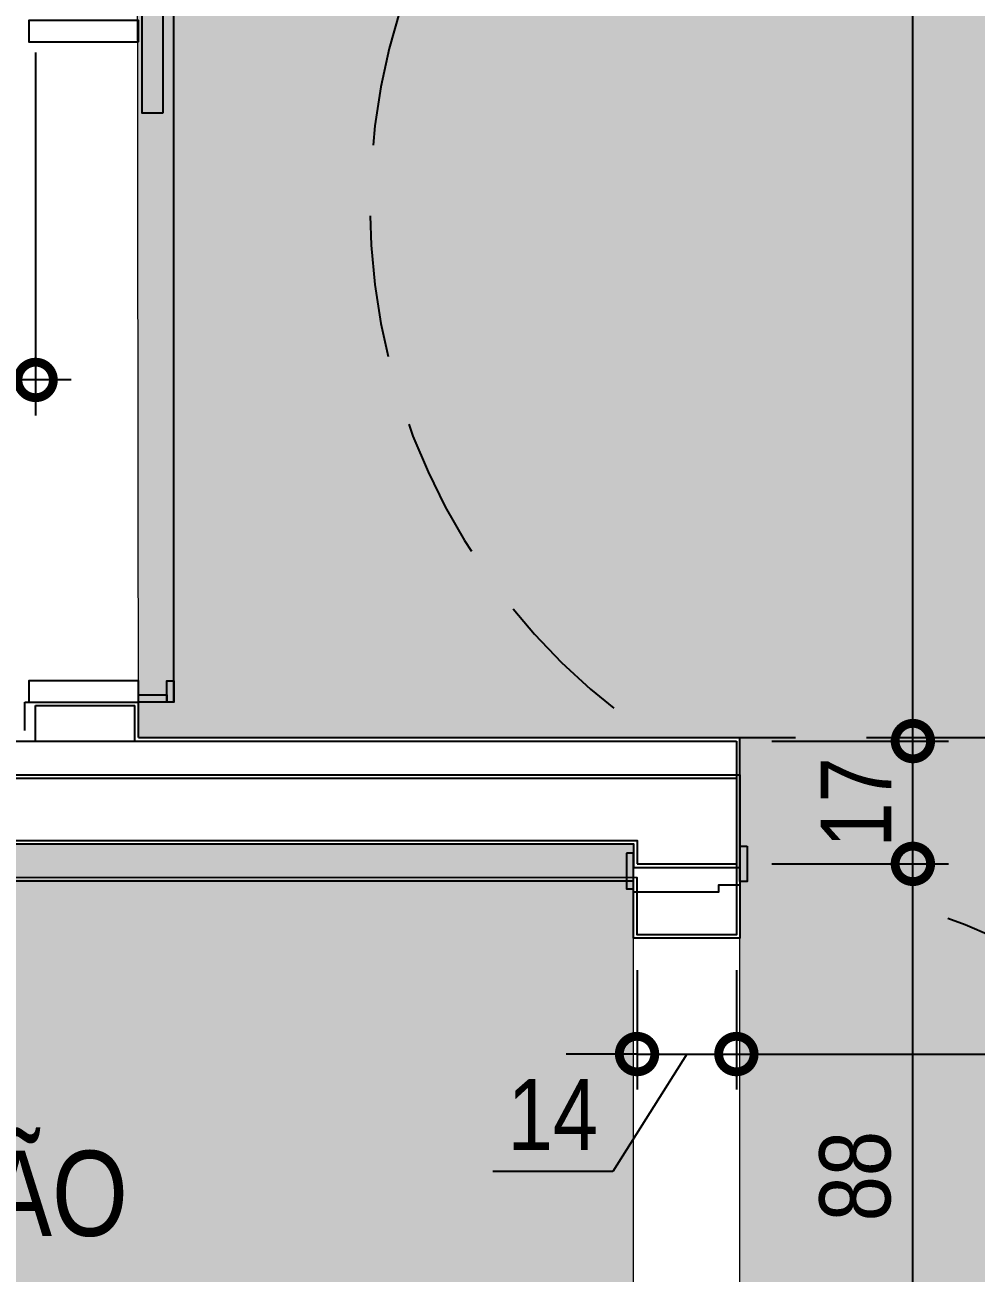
# Model space of a CAD drawing. Header units: metres. Extents: x -41 to 570, y -54 to 184.
# Drawn here: x 17.439 to 18.779, y 49.474 to 51.232 of the extents above; entities that cross this region are included whole.
import ezdxf
from ezdxf.enums import TextEntityAlignment as Align

# ---------------------------------------------------------------- set-up
doc = ezdxf.new("R2010")
doc.units = ezdxf.units.M
doc.linetypes.add('PUC$0$DASHEDX2', pattern=[1.5, 1, -0.5])
for name, color, linetype in [('ARQ-DIM', 2, 'Continuous'), ('ARQ-TXT', 2, 'Continuous'), ('PUC$0$ARQ-ALV ACAB', 4, 'Continuous'), ('PUC$0$ARQ-ALV OSSO', 5, 'Continuous'), ('PUC$0$ARQ-CAX', 1, 'Continuous'), ('PUC$0$ARQ-CAX @ 1', 1, 'Continuous'), ('PUC$0$ARQ-PRJ', 7, 'PUC$0$DASHEDX2')]:
    doc.layers.add(name, color=color, linetype=linetype)
doc.layers.add('PUC$0$ARQ-FORRO', color=9, linetype='Continuous', lineweight=5)
doc.styles.add('Adesa', font='ARIALN.TTF')
doc.dimstyles.new('ADESA 1-0050', dxfattribs={"dimtxt": 0.1, "dimasz": 0.1, "dimexe": 0.05, "dimexo": 0.05, "dimgap": 0.03, "dimtad": 1, "dimdec": 1, "dimlfac": 100, "dimzin": 12, "dimtxsty": 'Adesa', "dimblk": 'DOTSMALL', "dimcen": 1, "dimdle": 0.05, "dimclrd": 1, "dimclre": 1, "dimclrt": 256, "dimazin": 3, "dimtm": 1e-09, "dimtfac": 1, "dimtdec": 1, "dimtmove": 1, "dimatfit": 0, "dimldrblk": 'DOTSMALL', "dimfxl": 0.8, "dimtvp": 2, "dimtolj": 1, "dimtzin": 0, "dimarcsym": 0})

# ---------------------------------------------------------------- blocks, each defined once
blk = doc.blocks.new('PUC$0$pl apto tipo 1 puc')
at = {"layer": 'PUC$0$ARQ-ALV ACAB', "elevation": 4.318356323904093e-06}
blk.add_lwpolyline([(-31.0320517374884, 1.795038550576186), (-31.0320517374884, 0.1856084022041193), (-32.22662822789356, 0.1856084022041193), (-32.22662822010545, 0.2256047968852583), (-32.38662819346439, 0.2256047968852583), (-32.38662821339221, 0.1756047841986685), (-33.78985092486744, 0.1756011812692293), (-33.78985075586606, -0.05481320627855981), (-33.63985074782035, -0.05481320627856), (-33.6398509229806, 0.02558742676947654), (-30.87204185766986, 0.02560654861560134)], dxfattribs=at)
at = {"layer": 'PUC$0$ARQ-ALV OSSO', "elevation": 4.318356323904093e-06}
blk.add_lwpolyline([(-31.0170517374884, 1.085605700000688), (-31.0170517374884, 0.1706084134620893), (-32.24162822854469, 0.17060841346209), (-32.24162822075658, 0.2206047968852595), (-32.38162819513037, 0.220604796885258), (-32.38162821505819, 0.1706047968848228), (-33.78485092156768, 0.1706011939553962), (-33.78485075916582, -0.04981320627856066), (-33.64485075637818, -0.04981320627855999), (-33.64485093153837, 0.03058739225385804), (-30.87704564146987, 0.03060651411398683)], dxfattribs=at)
blk = doc.blocks.new('PUC$0$A$C3DDA30F3')
for points in [[(0.03000005693070307, 0.2199984365541923), (5.693073035217822e-08, 0.2199984365541923), (5.693073035217822e-08, 0.2099984365537466), (0.03000005693070307, 0.2099984365537466)], [(0.01000005693072126, 0.2099984365537466), (5.693073035217822e-08, 0.2099984365537466), (5.693073035217822e-08, 0.1699984365528735), (0.01000005693072126, 0.1699984365528735)], [(0.8300000569307144, 0.2049984365532964), (1.780000056930703, 0.2049984365532964), (1.780000056930703, 0.1749984365533237), (0.8300000569307144, 0.1749984365533237)], [(5.693073035217822e-08, 0.1699984365528735), (0.03000005693070307, 0.1699984365528735), (0.02999114978433681, 0.01547904238503861), (-8.850215635902714e-06, 0.01547904238503861)], [(0.9300000569307372, 0.1699984365528735), (0.9600000569307099, 0.1699984365528735), (0.9600018083037298, 0.01547904301691005), (0.9300018083037571, 0.01547904301691005)]]:
    blk.add_lwpolyline(points, close=True)
at = {"layer": 'PUC$0$ARQ-PRJ'}
blk.add_lwpolyline([(5.693073035217822e-08, 0.2199984365541923), (1.910000056930755, 0.2199984365541923)], dxfattribs=at)
blk = doc.blocks.new('*U3392')
for points in [[(-0.04499999999984527, 0.01001801140205316), (0.004999999999881884, 0.01001801140205316), (0.004999999999881884, 1.801140163593118e-05), (-0.04499999999984527, 1.801140163593118e-05)], [(0.8649999999987086, 0.01001801133347158), (0.8149999999989814, 0.01001801133347158), (0.8149999999989814, 1.801133302592461e-05), (0.8649999999987086, 1.801133302592461e-05)], [(-0.05500000000006366, -0.1599999999634463), (-0.005000000000336513, -0.1599999999634463), (-0.005000000000336513, -0.1499999999630006), (-0.05500000000006366, -0.1499999999630006)], [(0, -0.1499999999630859), (1.836970198722978e-17, -0.9699999999633985), (0.03000000000020011, -0.9699999999633985), (0.03000000000020009, -0.1499999999630859)], [(0.8749999999981309, -0.1599999999637873), (0.8249999999984038, -0.1599999999637873), (0.8249999999984038, -0.1499999999633417), (0.8749999999981309, -0.1499999999633417)]]:
    blk.add_lwpolyline(points, close=True)
for points in [[(-0.03999999999973625, -0.1499999999628585), (-3.410605131648481e-13, -0.1499999999630859), (-3.410605131648481e-13, -0.1199999999628858), (0.009999999999877218, -0.1199999999628858), (0.009999999999877336, 1.801135601908754e-05), (-0.02500000000077295, 1.801135624646122e-05), (-0.02499999999952252, -0.1499999999628585)], [(0.8599999999991678, -0.1499999999630859), (0.82, -0.1499999999633133), (0.82, -0.1199999999631132), (0.8099999999997817, -0.1199999999631132), (0.809999999998986, 1.801131904244357e-05), (0.845000000000091, 1.801131926981725e-05), (0.8449999999995225, -0.1499999999630859)]]:
    blk.add_lwpolyline(points)
at = {"layer": 'PUC$0$ARQ-PRJ'}
blk.add_arc((0.02365384615401838, -0.1736538461175936), 0.7966973711411199, 268.2986453946612, 1.70135460534832, dxfattribs=at)
blk = doc.blocks.new('PUC$0$pl forro pcd 1')
at = {"layer": 'PUC$0$ARQ-FORRO'}
h = blk.add_hatch(color=256, dxfattribs=at)
h.dxf.hatch_style = 1
h.paths.add_polyline_path([(5.549889704325761, 2.684948914557204), (5.549890526639008, 1.824952916486311), (5.496123997199003, 1.824952865075687), (5.496125742186582, 8.203438710552291e-07), (2.728324617048141, -1.908221955915224e-05), (2.728324803240319, -0.9530195554710517), (5.496133868514207, -0.9530430274138837), (5.49613386851421, -2.100778719535697), (8.606141012255176, -2.100768161874583), (8.606139636610788, -0.1977916181587887), (8.756139649020415, -0.197791521092249), (8.756140274921588, -1.165016541935103), (10.57989085858102, -1.165017020549648), (10.57989085858102, 1.42995114648555), (9.688642308141628, 1.429953931799687), (9.688641133309925, 2.684952916483489)])
h = blk.add_hatch(color=256, dxfattribs=at)
h.dxf.hatch_style = 1
h.paths.add_polyline_path([(0.004873373175836804, -0.00157404257758742), (2.57832458087378, -1.583650920622404e-05), (2.578348887856443, -1.103033190790512), (3.426123579841775, -1.103033190790633), (3.428746320365661, -3.459549704427957), (-6.355582126715831e-05, -3.460023258639382)])
blk.add_lwpolyline([(5.549889704325761, 2.684948914557204), (5.549890526639008, 1.824952916486311), (5.496123997199003, 1.824952865075687), (5.496125742186582, 8.203438710552291e-07), (2.728324617048141, -1.908221955915224e-05), (2.728324803240319, -0.9530195554710517), (5.496133868514207, -0.9530430274138837), (5.49613386851421, -2.100778719535697), (8.606141012255176, -2.100768161874583), (8.606139636610788, -0.1977916181587887), (8.756139649020415, -0.197791521092249), (8.756140274921588, -1.165016541935103), (10.57989085858102, -1.165017020549648), (10.57989085858102, 1.42995114648555), (9.688642308141628, 1.429953931799687), (9.688641133309925, 2.684952916483489)], close=True, dxfattribs=at)
at = {"layer": 'PUC$0$ARQ-FORRO', "elevation": 4.31835632310037e-06}
blk.add_lwpolyline([(0.004873373175836804, -0.00157404257758742), (2.57832458087378, -1.583650920622404e-05), (2.578348887856443, -1.103033190790512), (3.426123579841775, -1.103033190790633), (3.428746320365661, -3.459549704427957), (-6.355582126715831e-05, -3.460023258639382)], close=True, dxfattribs=at)
blk = doc.blocks.new('PUC')
at = {"layer": 'PUC$0$ARQ-ALV ACAB'}
for points in [[(-18.29658952656457, -50.044973016013), (-18.44658323086399, -50.044973016013)], [(-17.43880853887871, -50.27799133790965), (-17.59880853887871, -50.27799133790965)]]:
    blk.add_lwpolyline(points, dxfattribs=at)
for points, elevation in [([(-18.44658323086399, -50.044973016013), (-18.44658323086404, -50.22799133790965)], 8.636712647404464e-06), ([(-15.52880812791036, -51.22574797263009), (-15.52880812998787, -50.07798943856167), (-18.29658952656462, -50.07798943856154), (-18.29658952656457, -50.044973016013)], -9.6470957264283e-10), ([(-17.59880853887871, -50.22799133790977), (-18.44658952656463, -50.22799133790965)], 4.318356323904093e-06), ([(-17.59880853887871, -50.22799133790977), (-17.59880853887871, -50.27799133790965)], -4.318356323500364e-06), ([(-17.4388085388787, -50.23798862444836), (-17.43880853887871, -50.27799133790965)], -4.318356323500364e-06)]:
    blk.add_lwpolyline(points, dxfattribs=dict(at, elevation=elevation))
at = {"layer": 'PUC$0$ARQ-ALV OSSO'}
for points, elevation in [([(-18.44158952656462, -50.22299133790965), (-18.44158250281175, -50.049973016013)], 4.318356323904093e-06), ([(-15.53380812998787, -50.08298943856167), (-18.30158952656462, -50.08298943856154), (-18.30158952656462, -50.049973016013)], -9.6470957264283e-10), ([(-15.67380812998796, -50.22299133790965), (-18.44158952656462, -50.22299133790965)], 4.318356323904093e-06), ([(-17.5938085388787, -50.22299133790977), (-17.59380853887871, -50.27299133790964)], -4.318356323500364e-06), ([(-17.4538085388787, -50.22299133790977), (-17.45380853887871, -50.27299133790964)], -4.318356323500364e-06)]:
    blk.add_lwpolyline(points, dxfattribs=dict(at, elevation=elevation))
for points in [[(-18.30158637871428, -50.049973016013), (-18.44158637871428, -50.049973016013)], [(-17.45380853887871, -50.27299133790964), (-17.59380853887871, -50.27299133790964)]]:
    blk.add_lwpolyline(points, dxfattribs=at)
at = {"layer": 'PUC$0$ARQ-PRJ', "ltscale": 0.2, "elevation": 4.318356324304094e-06}
blk.add_lwpolyline([(-18.32502693104691, -50.22799133790965), (-19.12502693104516, -50.22799133790874), (-19.12502693104709, -51.72799133790965), (-18.32502693104691, -51.72799133790965, 0.5333333333332932)], format="xyb", close=True, dxfattribs=at)
at = {"layer": 'PUC$0$ARQ-ALV OSSO', "xscale": -1, "rotation": 180}
blk.add_blockref('PUC$0$pl apto tipo 1 puc', (15.34324360750044, -49.99996689005743), dxfattribs=at)
at = {"layer": 'PUC$0$ARQ-CAX', "xscale": -1, "rotation": 90.00662115727908}
blk.add_blockref('PUC$0$A$C3DDA30F3', (-17.42881010346753, -50.27797163579051, -1.727342529480891e-05), dxfattribs=at)
at = {"layer": 'PUC$0$ARQ-CAX @ 1', "rotation": 270}
blk.add_blockref('*U3392', (-18.29660753788384, -49.1999730212309), dxfattribs=at)
at = {"layer": 'PUC$0$ARQ-FORRO'}
blk.add_blockref('PUC$0$pl forro pcd 1', (-21.02493211872048, -49.12495814711914, -4.31835632310037e-06), dxfattribs=at)
blk = doc.blocks.new('_DotSmall')
at = {"color": 0, "linetype": 'ByBlock', "const_width": 0.5}
blk.add_lwpolyline([(-0.0625, 0, 1), (0.0625, 0, 1)], format="xyb", close=True, dxfattribs=at)
blk = doc.blocks.new('*D265')
at = {"layer": 'ARQ-DIM', "color": 1, "lineweight": -2, "transparency": 16777216}
for p, q in [((17.45384907623026, 51.19298300915375), (17.45384907623026, 50.68176031264932)), ((15.67380812998797, 50.86951512622504), (15.67380812998797, 50.68176031264932)), ((17.50384907623026, 50.73176031264932), (15.62380812998797, 50.73176031264932))]:
    blk.add_line(p, q, dxfattribs=at)
at = {"layer": 'Defpoints', "color": 0, "transparency": 16777216}
for p in [(17.45384907623026, 51.24298300915375, -4.318356323500364e-06), (15.67380812998797, 50.91951512622504, 4.318356323904093e-06), (15.67380812998797, 50.73176031264932)]:
    blk.add_point(p, dxfattribs=at)
at = {"layer": 'ARQ-DIM', "color": 1, "lineweight": -2, "transparency": 16777216, "xscale": 0.1, "yscale": 0.1, "zscale": 0.1, "rotation": 180}
blk.add_blockref('_DotSmall', (15.67380812998797, 50.73176031264932), dxfattribs=at)
at = {"layer": 'ARQ-DIM', "color": 1, "lineweight": -2, "transparency": 16777216, "xscale": 0.1, "yscale": 0.1, "zscale": 0.1}
blk.add_blockref('_DotSmall', (17.45384907623026, 50.73176031264932), dxfattribs=at)
at = {"layer": 'ARQ-DIM', "transparency": 16777216, "insert": (16.56382860310912, 50.81281761142149), "char_height": 0.1, "attachment_point": 5, "style": 'Adesa'}
blk.add_mtext('\\A1;178', dxfattribs=at)
blk = doc.blocks.new('*D295')
at = {"layer": 'ARQ-DIM', "color": 1, "lineweight": -2, "transparency": 16777216}
for p, q in [((18.30160714887774, 49.90015368377887), (18.30160714887774, 49.7320357300825)), ((18.44160715166539, 49.90015368377887), (18.44160715166539, 49.7320357300825)), ((18.30160714887774, 49.7820357300825), (18.20160714887774, 49.7820357300825)), ((18.37160715027156, 49.7820357300825), (18.26759738379613, 49.61662645313843)), ((18.30160714887774, 49.7820357300825), (18.44160715166539, 49.7820357300825)), ((18.30160714887774, 49.7820357300825), (18.44160715166539, 49.7820357300825)), ((18.44160715166539, 49.7820357300825), (18.54160715166539, 49.7820357300825)), ((18.26759738379613, 49.61662645313843), (18.09811580125861, 49.61662645313843))]:
    blk.add_line(p, q, dxfattribs=at)
at = {"layer": 'Defpoints', "color": 0, "transparency": 16777216}
for p in [(18.30160714887774, 49.95015368377886, 4.318356323904093e-06), (18.44160715166539, 49.95015368377886, 4.318356323904093e-06), (18.44160715166539, 49.7820357300825)]:
    blk.add_point(p, dxfattribs=at)
at = {"layer": 'ARQ-DIM', "color": 1, "lineweight": -2, "transparency": 16777216, "xscale": 0.1, "yscale": 0.1, "zscale": 0.1}
blk.add_blockref('_DotSmall', (18.30160714887774, 49.7820357300825), dxfattribs=at)
at = {"layer": 'ARQ-DIM', "color": 1, "lineweight": -2, "transparency": 16777216, "xscale": 0.1, "yscale": 0.1, "zscale": 0.1, "rotation": 180}
blk.add_blockref('_DotSmall', (18.44160715166539, 49.7820357300825), dxfattribs=at)
at = {"layer": 'ARQ-DIM', "transparency": 16777216, "insert": (18.18285659252737, 49.69683109161046), "char_height": 0.1, "attachment_point": 5, "style": 'Adesa'}
blk.add_mtext('\\A1;14', dxfattribs=at)
blk = doc.blocks.new('*D296')
at = {"layer": 'ARQ-DIM', "color": 1, "lineweight": -2, "transparency": 16777216}
for p, q in [((18.44160715166539, 49.90015368377887), (18.44160715166539, 49.7320357300825)), ((21.03003601922413, 49.90011996903048), (21.03003601922413, 49.7320357300825)), ((18.39160715166539, 49.7820357300825), (21.08003601922413, 49.7820357300825))]:
    blk.add_line(p, q, dxfattribs=at)
at = {"layer": 'Defpoints', "color": 0, "transparency": 16777216}
for p in [(18.44160715166539, 49.95015368377886, 4.318356323904093e-06), (21.03003601922413, 49.95011996903047, -4.318356323902826e-06), (21.03003601922413, 49.7820357300825)]:
    blk.add_point(p, dxfattribs=at)
at = {"layer": 'ARQ-DIM', "color": 1, "lineweight": -2, "transparency": 16777216, "xscale": 0.1, "yscale": 0.1, "zscale": 0.1, "rotation": 180}
blk.add_blockref('_DotSmall', (18.44160715166539, 49.7820357300825), dxfattribs=at)
at = {"layer": 'ARQ-DIM', "color": 1, "lineweight": -2, "transparency": 16777216, "xscale": 0.1, "yscale": 0.1, "zscale": 0.1}
blk.add_blockref('_DotSmall', (21.03003601922413, 49.7820357300825), dxfattribs=at)
at = {"layer": 'ARQ-DIM', "transparency": 16777216, "insert": (19.73582158544476, 49.86309302885467), "char_height": 0.1, "attachment_point": 5, "style": 'Adesa'}
blk.add_mtext('\\A1;259', dxfattribs=at)
blk = doc.blocks.new('*D302')
at = {"layer": 'ARQ-DIM', "color": 1, "lineweight": -2, "transparency": 16777216}
for p, q in [((18.69039163923852, 49.12015368377894), (18.69039163923852, 50.09997301601302)), ((18.4915863787143, 50.04997301601303), (18.74039163923852, 50.04997301601303)), ((18.49160714432416, 49.17015368377894), (18.74039163923852, 49.17015368377894))]:
    blk.add_line(p, q, dxfattribs=at)
at = {"layer": 'Defpoints', "color": 0, "transparency": 16777216}
for p in [(18.4415863787143, 50.04997301601303), (18.69039163923852, 50.04997301601303), (18.44160714432416, 49.17015368377894)]:
    blk.add_point(p, dxfattribs=at)
at = {"layer": 'ARQ-DIM', "color": 1, "lineweight": -2, "transparency": 16777216, "xscale": 0.1, "yscale": 0.1, "zscale": 0.1}
for p, rotation in [((18.69039163923852, 50.04997301601303), 90), ((18.69039163923852, 49.17015368377894), 270)]:
    blk.add_blockref('_DotSmall', p, dxfattribs=dict(at, rotation=rotation))
at = {"layer": 'ARQ-DIM', "transparency": 16777216, "insert": (18.60933434046636, 49.61006334989597), "char_height": 0.1, "attachment_point": 5, "rotation": 90, "style": 'Adesa'}
blk.add_mtext('\\A1;88', dxfattribs=at)
blk = doc.blocks.new('*D303')
at = {"layer": 'ARQ-DIM', "color": 1, "lineweight": -2, "transparency": 16777216}
for p, q in [((18.69039163923855, 49.99997301601303), (18.69039163923855, 50.27299133790967)), ((18.49160731406726, 50.22299133790968), (18.74039163923855, 50.22299133790968)), ((18.49158250281177, 50.04997301601303), (18.74039163923855, 50.04997301601303))]:
    blk.add_line(p, q, dxfattribs=at)
at = {"layer": 'Defpoints', "color": 0, "transparency": 16777216}
for p in [(18.44160731406726, 50.22299133790968, 4.318356323904093e-06), (18.69039163923855, 50.22299133790968), (18.44158250281177, 50.04997301601303, 4.318356323904093e-06)]:
    blk.add_point(p, dxfattribs=at)
at = {"layer": 'ARQ-DIM', "color": 1, "lineweight": -2, "transparency": 16777216, "xscale": 0.1, "yscale": 0.1, "zscale": 0.1}
for p, rotation in [((18.69039163923855, 50.22299133790968), 90), ((18.69039163923855, 50.04997301601303), 270)]:
    blk.add_blockref('_DotSmall', p, dxfattribs=dict(at, rotation=rotation))
at = {"layer": 'ARQ-DIM', "transparency": 16777216, "insert": (18.61018700076653, 50.13648217696133), "char_height": 0.1, "attachment_point": 5, "rotation": 90, "style": 'Adesa'}
blk.add_mtext('\\A1;17', dxfattribs=at)
blk = doc.blocks.new('*D304')
at = {"layer": 'ARQ-DIM', "color": 1, "lineweight": -2, "transparency": 16777216}
for p, q in [((18.69039163923856, 50.17299133790968), (18.69039163923856, 52.63950071310342)), ((18.49160727222795, 52.58950071310343), (18.74039163923856, 52.58950071310343)), ((18.49160731406726, 50.22299133790968), (18.74039163923856, 50.22299133790968))]:
    blk.add_line(p, q, dxfattribs=at)
at = {"layer": 'Defpoints', "color": 0, "transparency": 16777216}
for p in [(18.44160727222795, 52.58950071310343, -0.000103808560312571), (18.69039163923856, 52.58950071310343), (18.44160731406726, 50.22299133790968, 4.318356323904093e-06)]:
    blk.add_point(p, dxfattribs=at)
at = {"layer": 'ARQ-DIM', "color": 1, "lineweight": -2, "transparency": 16777216, "xscale": 0.1, "yscale": 0.1, "zscale": 0.1}
for p, rotation in [((18.69039163923856, 52.58950071310343), 90), ((18.69039163923856, 50.22299133790968), 270)]:
    blk.add_blockref('_DotSmall', p, dxfattribs=dict(at, rotation=rotation))
at = {"layer": 'ARQ-DIM', "transparency": 16777216, "insert": (18.6093343404664, 51.40624602550653), "char_height": 0.1, "attachment_point": 5, "rotation": 90, "style": 'Adesa'}
blk.add_mtext('\\A1;237', dxfattribs=at)

msp = doc.modelspace()

# ---------------------------------------------------------------- block references
at = {"rotation": 180}
msp.add_blockref('PUC', (0, 0), dxfattribs=at)

# ---------------------------------------------------------------- texts
at = {"layer": 'ARQ-TXT', "style": 'Adesa'}
msp.add_text('CIRCULAÇÃO', height=0.12, dxfattribs=at).set_placement((17.13342170400222, 49.58390264787811, -4.31835632350037e-06), align=Align.MIDDLE)

# ---------------------------------------------------------------- dimensions: what is measured, and where the dimension line sits
at = {"layer": 'ARQ-DIM'}
for base, p1, p2, angle, picture, middle in [((18.69039163923856, 52.58950071310343), (18.44160731406725, 50.22299133790965, 4.318356323904093e-06), (18.44160727222794, 52.5895007131034, -0.000103808560312571), 270, '*D304', (18.6093343404664, 51.40624602550653)), ((18.69039163923855, 50.22299133790968), (18.44158250281176, 50.049973016013, 4.318356323904093e-06), (18.44160731406725, 50.22299133790965, 4.318356323904093e-06), 270, '*D303', (18.61018700076653, 50.13648217696133)), ((21.03003601922413, 49.7820357300825), (18.44160715166539, 49.95015368377886, 4.318356323904093e-06), (21.03003601922413, 49.95011996903047, -4.318356323902826e-06), 180, '*D296', (19.73582158544476, 49.86309302885467))]:
    dim = msp.add_linear_dim(base=base, p1=p1, p2=p2, angle=angle, dimstyle='ADESA 1-0050', override={"dimdec": 0}, dxfattribs=at)
    dim.commit()
    dim.dimension.update_dxf_attribs({"geometry": picture, "text_midpoint": middle})
for base, p1, p2, angle, picture, middle in [((15.67380812998797, 50.73176031264932), (17.45384907623026, 51.24298300915375, -4.318356323500364e-06), (15.67380812998797, 50.91951512622504, 4.318356323904093e-06), 180, '*D265', (16.56382860310912, 50.81281761142149)), ((18.69039163923852, 50.04997301601303), (18.44160714432415, 49.17015368377891), (18.44158637871429, 50.049973016013), 270, '*D302', (18.60933434046636, 49.61006334989597))]:
    dim = msp.add_linear_dim(base=base, p1=p1, p2=p2, angle=angle, dimstyle='ADESA 1-0050', dxfattribs=at)
    dim.commit()
    dim.dimension.update_dxf_attribs({"geometry": picture, "text_midpoint": middle})
dim = msp.add_linear_dim(base=(18.44160715166539, 49.7820357300825), p1=(18.30160714887774, 49.95015368377886, 4.318356323904093e-06), p2=(18.44160715166539, 49.95015368377886, 4.318356323904093e-06), angle=180, dimstyle='ADESA 1-0050', dxfattribs=at)
dim.commit()
dim.dimension.update_dxf_attribs({"geometry": '*D295', "text_midpoint": (18.23759738379613, 49.61662645313843), "dimtype": 160})

doc.saveas('drawing.dxf')
